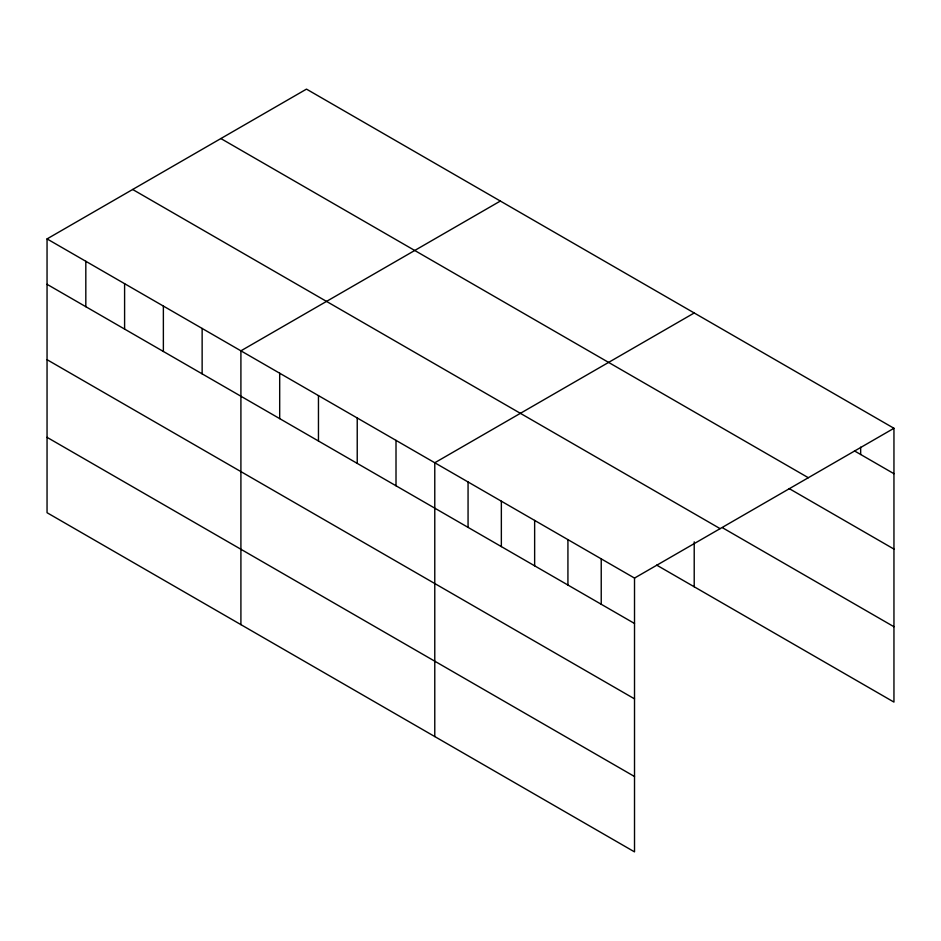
<?xml version="1.0" encoding="UTF-8"?>
<svg xmlns="http://www.w3.org/2000/svg" width="941" height="941" viewBox="0 0 941 941"><rect width="100%" height="100%" fill="white"/><g stroke="black" fill="none" stroke-linecap="round" stroke-linejoin="round"><path stroke-width="1.41" d="M47.05 238.908L634.516 578.08L634.516 851.876L47.05 512.716L47.05 238.908L306.484 89.124L893.95 428.284L893.95 702.092L656.689 565.118M500.353 201.045L240.908 350.828L240.908 624.636M694.211 312.977L434.777 462.76L434.777 736.556M634.516 578.08L893.95 428.284M854.499 450.927L893.95 473.699M220.876 138.55L808.331 477.722M789.146 488.567L893.95 549.073M722.57 527.783L893.95 626.73M132.669 189.482L720.124 528.642M47.05 284.311L634.516 623.483M47.05 359.685L634.516 698.857M47.05 437.342L634.516 776.513M860.662 447.151L860.662 454.479M694.211 541.84L694.211 586.772M601.228 558.86L601.228 604.263M567.929 539.64L567.929 585.043M534.641 520.42L534.641 565.823M501.353 501.2L501.353 546.603M468.065 481.98L468.065 527.383M396.008 440.376L396.008 485.779M357.227 417.992L357.227 463.395M318.458 395.596L318.458 441.011M279.689 373.212L279.689 418.627M202.139 328.444L202.139 373.859M163.369 306.06L163.369 351.475M124.6 283.676L124.6 329.091M85.819 261.292L85.819 306.695"/></g></svg>
